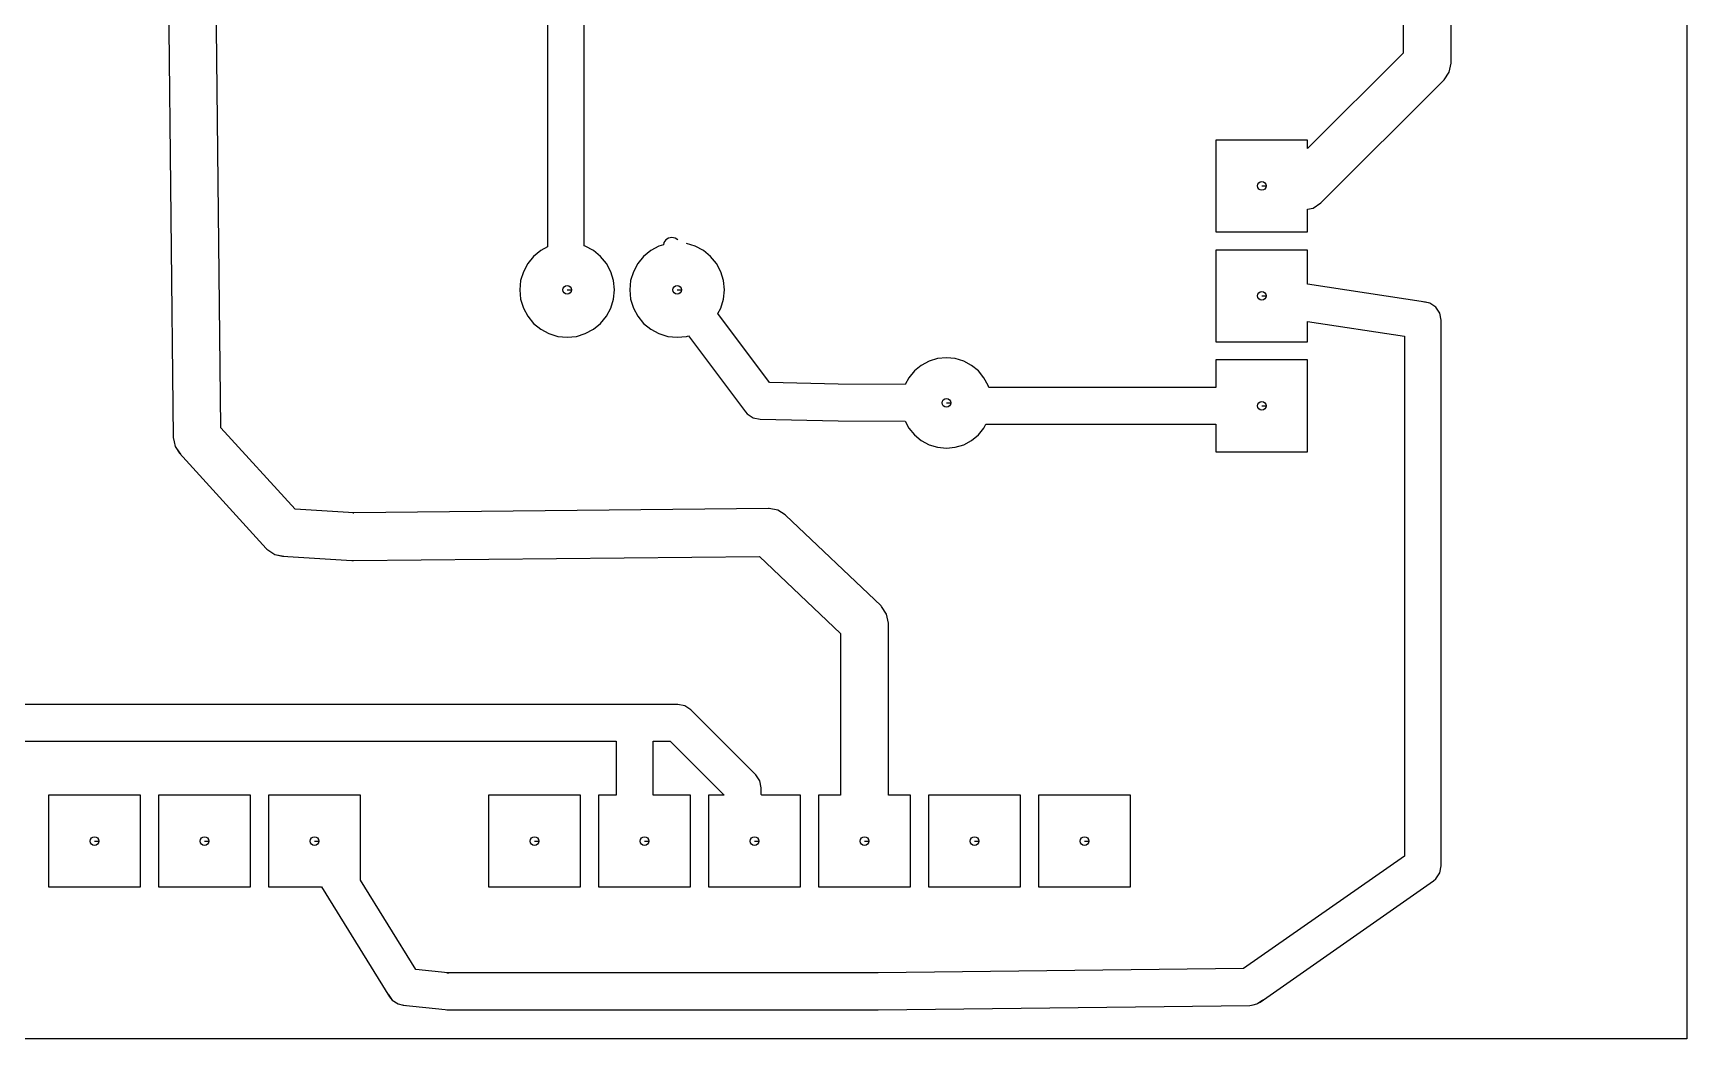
# Model space of a CAD drawing. Extents: x -38.3 to 50.1, y -34.5 to 25.
# Drawn here: x 11.91 to 50.1, y -33.5 to -10.27 of the extents above; entities that cross this region are included whole.
import ezdxf

# ---------------------------------------------------------------- set-up
doc = ezdxf.new("R2010")
doc.units = 0
doc.header["$LTSCALE"] = 0.000394
doc.layers.add('PLAN_1', color=7, linetype='CONTINUOUS')

msp = doc.modelspace()

# ---------------------------------------------------------------- linework, layer by layer
at = {"layer": 'PLAN_1', "color": 7}
for p, q in [((50.097168, 23.89962, 1), (50.097168, -33.498276, 1)), ((43.547394, 4.289738, 0.25), (43.547394, -10.728731, 0.25)), ((44.65155, -10.957558, 0.25), (44.65155, 4.519073, 0.25)), ((15.005207, -7.157114, 0.25), (15.145149, -19.604843, 0.25)), ((16.246883, -19.382421, 0.25), (16.109322, -7.146502, 0.25)), ((23.783661, -9.717039, 0.25), (23.783661, -15.181578, 0.25)), ((24.63382, -15.179474, 0.25), (24.63382, -9.717039, 0.25)), ((43.547394, -10.728731, 0.25), (41.339394, -12.934763, 0.25)), ((44.609528, -11.168831, 0.25), (44.65155, -10.957558, 0.25)), ((41.647423, -14.187832, 0.25), (44.489677, -11.348112, 0.25)), ((44.489677, -11.348112, 0.25), (44.609528, -11.168831, 0.25)), ((41.339394, -12.737196, 0.25), (39.219231, -12.737196, 0.25)), ((39.219231, -12.737196, 0.25), (39.219231, -14.857359, 0.25)), ((41.339394, -12.934763, 0.25), (41.339394, -12.737196, 0.25)), ((40.279312, -13.797277, 1), (40.379311, -13.797277, 1)), ((41.339394, -14.333014, 0.25), (41.468491, -14.307335, 0.25)), ((41.339394, -14.857359, 0.25), (41.339394, -14.333014, 0.25)), ((41.468491, -14.307335, 0.25), (41.647423, -14.187832, 0.25)), ((39.219231, -14.857359, 0.25), (41.339394, -14.857359, 0.25)), ((23.788139, -15.20409, 0.25), (23.631371, -15.287882, 0.25)), ((23.783661, -15.181578, 0.25), (23.788139, -15.20409, 0.25)), ((24.657898, -15.186779, 0.25), (24.63382, -15.179474, 0.25)), ((24.847054, -15.287882, 0.25), (24.657898, -15.186779, 0.25)), ((26.360527, -15.186779, 0.25), (26.171371, -15.287882, 0.25)), ((26.466156, -15.154737, 0.25), (26.360527, -15.186779, 0.25)), ((26.475769, -15.106388, 0.25), (26.466156, -15.154737, 0.25)), ((26.518364, -15.042645, 0.25), (26.475769, -15.106388, 0.25)), ((26.582108, -15.000051, 0.25), (26.518364, -15.042645, 0.25)), ((26.657295, -14.985096, 0.25), (26.582108, -15.000051, 0.25)), ((26.732483, -15.000051, 0.25), (26.657295, -14.985096, 0.25)), ((26.796227, -15.042645, 0.25), (26.732483, -15.000051, 0.25)), ((27.197899, -15.186779, 0.25), (26.992661, -15.124519, 0.25)), ((27.387054, -15.287882, 0.25), (27.197899, -15.186779, 0.25)), ((23.329514, -15.589739, 0.25), (23.228409, -15.778891, 0.25)), ((23.465576, -15.423946, 0.25), (23.329514, -15.589739, 0.25)), ((23.631371, -15.287882, 0.25), (23.465576, -15.423946, 0.25)), ((25.012848, -15.423946, 0.25), (24.847054, -15.287882, 0.25)), ((25.148911, -15.589739, 0.25), (25.012848, -15.423946, 0.25)), ((25.250015, -15.778891, 0.25), (25.148911, -15.589739, 0.25)), ((25.869514, -15.589739, 0.25), (25.76841, -15.778891, 0.25)), ((26.005577, -15.423946, 0.25), (25.869514, -15.589739, 0.25)), ((26.171371, -15.287882, 0.25), (26.005577, -15.423946, 0.25)), ((27.552849, -15.423946, 0.25), (27.387054, -15.287882, 0.25)), ((27.688911, -15.589739, 0.25), (27.552849, -15.423946, 0.25)), ((27.790016, -15.778891, 0.25), (27.688911, -15.589739, 0.25)), ((41.339394, -15.277195, 0.25), (39.219231, -15.277195, 0.25)), ((39.219231, -15.277195, 0.25), (39.219231, -17.397358, 0.25)), ((41.339394, -16.067404, 0.25), (41.339394, -15.277195, 0.25)), ((23.166153, -15.984133, 0.25), (23.14513, -16.197578, 0.25)), ((23.228409, -15.778891, 0.25), (23.166153, -15.984133, 0.25)), ((25.312271, -15.984133, 0.25), (25.250015, -15.778891, 0.25)), ((25.33329, -16.197578, 0.25), (25.312271, -15.984133, 0.25)), ((25.706154, -15.984133, 0.25), (25.685135, -16.197578, 0.25)), ((25.76841, -15.778891, 0.25), (25.706154, -15.984133, 0.25)), ((27.852272, -15.984133, 0.25), (27.790016, -15.778891, 0.25)), ((27.873291, -16.197578, 0.25), (27.852272, -15.984133, 0.25)), ((23.14513, -16.197578, 0.25), (23.166153, -16.411022, 0.25)), ((23.166153, -16.411022, 0.25), (23.228409, -16.616266, 0.25)), ((24.239212, -16.197578, 1), (24.339211, -16.197578, 1)), ((25.250015, -16.616266, 0.25), (25.312271, -16.411022, 0.25)), ((25.312271, -16.411022, 0.25), (25.33329, -16.197578, 0.25)), ((25.685135, -16.197578, 0.25), (25.706154, -16.411022, 0.25)), ((25.706154, -16.411022, 0.25), (25.76841, -16.616266, 0.25)), ((26.779213, -16.197578, 1), (26.879211, -16.197578, 1)), ((27.790016, -16.616266, 0.25), (27.852272, -16.411022, 0.25)), ((27.852272, -16.411022, 0.25), (27.873291, -16.197578, 0.25)), ((40.279312, -16.337276, 1), (40.379311, -16.337276, 1)), ((44.061325, -16.478296, 0.25), (41.339394, -16.067404, 0.25)), ((23.228409, -16.616266, 0.25), (23.329514, -16.805418, 0.25)), ((25.148911, -16.805418, 0.25), (25.250015, -16.616266, 0.25)), ((25.76841, -16.616266, 0.25), (25.869514, -16.805418, 0.25)), ((27.720596, -16.746143, 0.25), (27.790016, -16.616266, 0.25)), ((28.913101, -18.339834, 0.25), (27.720596, -16.746143, 0.25)), ((44.160553, -16.505892, 0.25), (43.997879, -16.473536, 0.25)), ((44.160553, -16.505892, 0.25), (44.061325, -16.478296, 0.25)), ((44.298454, -16.598038, 0.25), (44.160553, -16.505892, 0.25)), ((44.390602, -16.735945, 0.25), (44.298454, -16.598038, 0.25)), ((44.422958, -16.898617, 0.25), (44.390602, -16.735945, 0.25)), ((23.329514, -16.805418, 0.25), (23.465576, -16.97121, 0.25)), ((23.465576, -16.97121, 0.25), (23.631371, -17.107273, 0.25)), ((23.631371, -17.107273, 0.25), (23.820526, -17.208378, 0.25)), ((24.657898, -17.208378, 0.25), (24.847054, -17.107275, 0.25)), ((24.847054, -17.107275, 0.25), (25.012848, -16.97121, 0.25)), ((25.012848, -16.97121, 0.25), (25.148911, -16.805418, 0.25)), ((25.869514, -16.805418, 0.25), (26.005577, -16.97121, 0.25)), ((26.005577, -16.97121, 0.25), (26.171371, -17.107273, 0.25)), ((26.171371, -17.107273, 0.25), (26.360527, -17.208378, 0.25)), ((41.339394, -17.397358, 0.25), (41.339394, -16.9272, 0.25)), ((41.339394, -16.9272, 0.25), (43.5728, -17.264347, 0.25)), ((44.422958, -29.499556, 0.25), (44.422958, -16.898617, 0.25)), ((23.820526, -17.208378, 0.25), (24.025764, -17.270638, 0.25)), ((24.025764, -17.270638, 0.25), (24.239212, -17.29166, 0.25)), ((24.239212, -17.29166, 0.25), (24.45266, -17.270638, 0.25)), ((24.45266, -17.270638, 0.25), (24.657898, -17.208378, 0.25)), ((26.360527, -17.208378, 0.25), (26.565765, -17.270638, 0.25)), ((26.565765, -17.270638, 0.25), (26.779213, -17.29166, 0.25)), ((26.779213, -17.29166, 0.25), (26.992661, -17.270638, 0.25)), ((26.992661, -17.270638, 0.25), (27.040405, -17.256155, 0.25)), ((27.040405, -17.256155, 0.25), (28.356567, -19.015108, 0.25)), ((39.219231, -17.397358, 0.25), (41.339394, -17.397358, 0.25)), ((43.5728, -17.264347, 0.25), (43.5728, -29.278177, 0.25)), ((32.417068, -17.940575, 0.25), (32.258858, -18.070419, 0.25)), ((32.59758, -17.844091, 0.25), (32.417068, -17.940575, 0.25)), ((32.793442, -17.784678, 0.25), (32.59758, -17.844091, 0.25)), ((32.997131, -17.764616, 0.25), (32.793442, -17.784678, 0.25)), ((33.200821, -17.784678, 0.25), (32.997131, -17.764616, 0.25)), ((33.396683, -17.844091, 0.25), (33.200821, -17.784678, 0.25)), ((33.577194, -17.940575, 0.25), (33.396683, -17.844091, 0.25)), ((33.735405, -18.070419, 0.25), (33.577194, -17.940575, 0.25)), ((41.339394, -17.817196, 0.25), (39.219231, -17.817196, 0.25)), ((39.219231, -17.817196, 0.25), (39.219231, -18.452196, 0.25)), ((41.339394, -19.937359, 0.25), (41.339394, -17.817196, 0.25)), ((32.129005, -18.228636, 0.25), (32.048233, -18.379755, 0.25)), ((32.258858, -18.070419, 0.25), (32.129005, -18.228636, 0.25)), ((33.865257, -18.228636, 0.25), (33.735405, -18.070419, 0.25)), ((33.961739, -18.409143, 0.25), (33.865257, -18.228636, 0.25)), ((30.499779, -18.373405, 0.25), (28.913101, -18.339834, 0.25)), ((32.048233, -18.379755, 0.25), (30.499779, -18.373405, 0.25)), ((33.9748, -18.452196, 0.25), (33.961739, -18.409143, 0.25)), ((39.219231, -18.452196, 0.25), (33.9748, -18.452196, 0.25)), ((28.356567, -19.015108, 0.25), (28.396339, -19.061016, 0.25)), ((28.396339, -19.061016, 0.25), (28.534241, -19.153162, 0.25)), ((32.997131, -18.808697, 1), (33.09713, -18.808697, 1)), ((40.279312, -18.877277, 1), (40.379311, -18.877277, 1)), ((17.956337, -21.261086, 0.25), (16.246883, -19.382421, 0.25)), ((28.534241, -19.153162, 0.25), (28.697449, -19.185625, 0.25)), ((28.697449, -19.185625, 0.25), (30.497757, -19.223623, 0.25)), ((30.497757, -19.223623, 0.25), (32.044098, -19.229908, 0.25)), ((32.044098, -19.229908, 0.25), (32.129005, -19.388758, 0.25)), ((32.129005, -19.388758, 0.25), (32.258858, -19.546974, 0.25)), ((33.735405, -19.546974, 0.25), (33.865257, -19.388758, 0.25)), ((33.865257, -19.388758, 0.25), (33.911438, -19.302359, 0.25)), ((33.911438, -19.302359, 0.25), (39.219231, -19.302359, 0.25)), ((39.219231, -19.302359, 0.25), (39.219231, -19.937359, 0.25)), ((15.145149, -19.604843, 0.25), (15.166729, -19.707294, 0.25)), ((15.166729, -19.707294, 0.25), (15.189548, -19.81563, 0.25)), ((15.189548, -19.81563, 0.25), (15.206318, -19.84013, 0.25)), ((15.206318, -19.84013, 0.25), (15.28886, -19.970194, 0.25)), ((15.206318, -19.84013, 0.25), (15.31123, -19.993382, 0.25)), ((32.258858, -19.546974, 0.25), (32.417068, -19.676819, 0.25)), ((32.417068, -19.676819, 0.25), (32.59758, -19.773302, 0.25)), ((32.59758, -19.773302, 0.25), (32.793442, -19.832716, 0.25)), ((32.793442, -19.832716, 0.25), (32.997131, -19.852777, 0.25)), ((32.997131, -19.852777, 0.25), (33.200821, -19.832716, 0.25)), ((33.200821, -19.832716, 0.25), (33.396683, -19.773302, 0.25)), ((33.396683, -19.773302, 0.25), (33.577194, -19.676819, 0.25)), ((33.577194, -19.676819, 0.25), (33.735405, -19.546974, 0.25)), ((15.28886, -19.970194, 0.25), (17.290379, -22.169834, 0.25)), ((39.219231, -19.937359, 0.25), (41.339394, -19.937359, 0.25)), ((19.313145, -21.345078, 0.25), (17.956337, -21.261086, 0.25)), ((19.313145, -21.345078, 0.25), (19.293217, -21.345284, 0.25)), ((19.293217, -21.345284, 0.25), (19.313145, -21.345078, 0.25)), ((28.891876, -21.246223, 0.25), (19.313145, -21.345078, 0.25)), ((28.902794, -21.24828, 0.25), (28.891876, -21.246223, 0.25)), ((29.103577, -21.286068, 0.25), (28.902794, -21.24828, 0.25)), ((29.270622, -21.39521, 0.25), (29.103577, -21.286068, 0.25)), ((29.283905, -21.403889, 0.25), (29.270622, -21.39521, 0.25)), ((31.48774, -23.498714, 0.25), (29.283905, -21.403889, 0.25)), ((17.290379, -22.169834, 0.25), (17.308334, -22.188658, 0.25)), ((17.308334, -22.188658, 0.25), (17.487442, -22.308334, 0.25)), ((17.487442, -22.308334, 0.25), (17.664604, -22.349304, 0.25)), ((17.487442, -22.308334, 0.25), (17.698715, -22.350359, 0.25)), ((17.664604, -22.349304, 0.25), (19.264805, -22.448364, 0.25)), ((19.264805, -22.448364, 0.25), (19.304615, -22.44939, 0.25)), ((19.304615, -22.44939, 0.25), (28.679451, -22.352638, 0.25)), ((28.679451, -22.352638, 0.25), (30.555298, -24.135773, 0.25)), ((31.497757, -23.508476, 0.25), (31.48774, -23.498714, 0.25)), ((31.617432, -23.687584, 0.25), (31.497757, -23.508476, 0.25)), ((31.659454, -23.898857, 0.25), (31.617432, -23.687584, 0.25)), ((31.659454, -27.867975, 0.25), (31.659454, -23.898857, 0.25)), ((30.555298, -24.135773, 0.25), (30.555298, -27.867975, 0.25)), ((24.998672, -25.772474, 0.25), (2.900677, -25.772474, 0.25)), ((25.798775, -25.772474, 0.25), (24.998672, -25.772474, 0.25)), ((26.796997, -25.772474, 0.25), (25.798775, -25.772474, 0.25)), ((26.959671, -25.804832, 0.25), (26.796997, -25.772474, 0.25)), ((27.097572, -25.896976, 0.25), (26.959671, -25.804832, 0.25)), ((28.598709, -27.398117, 0.25), (27.097572, -25.896976, 0.25)), ((3.077278, -26.622637, 0.25), (24.998672, -26.622637, 0.25)), ((24.998672, -26.622637, 0.25), (25.373695, -26.622637, 0.25)), ((25.373695, -26.622637, 0.25), (25.373695, -27.867975, 0.25)), ((26.223854, -27.864822, 0.25), (26.223854, -26.622637, 0.25)), ((26.223854, -26.622637, 0.25), (26.620926, -26.622637, 0.25)), ((26.620926, -26.622637, 0.25), (27.866257, -27.867975, 0.25)), ((28.690857, -27.536024, 0.25), (28.598709, -27.398117, 0.25)), ((14.387459, -27.867975, 0.25), (12.267296, -27.867975, 0.25)), ((12.267296, -27.867975, 0.25), (12.267296, -29.988138, 0.25)), ((14.387459, -29.988138, 0.25), (14.387459, -27.867975, 0.25)), ((16.92746, -27.867975, 0.25), (14.807297, -27.867975, 0.25)), ((14.807297, -27.867975, 0.25), (14.807297, -29.988138, 0.25)), ((16.92746, -29.988138, 0.25), (16.92746, -27.867975, 0.25)), ((19.467457, -27.867975, 0.25), (17.347294, -27.867975, 0.25)), ((17.347294, -27.867975, 0.25), (17.347294, -29.988138, 0.25)), ((19.467457, -29.830807, 0.25), (19.467457, -27.867975, 0.25)), ((24.547455, -27.867975, 0.25), (22.427292, -27.867975, 0.25)), ((22.427292, -27.867975, 0.25), (22.427292, -29.988138, 0.25)), ((24.547455, -29.988138, 0.25), (24.547455, -27.867975, 0.25)), ((25.373695, -27.867975, 0.25), (24.967293, -27.867975, 0.25)), ((24.967293, -27.867975, 0.25), (24.967293, -29.988138, 0.25)), ((27.087456, -27.867975, 0.25), (26.223854, -27.864822, 0.25)), ((27.087456, -29.988138, 0.25), (27.087456, -27.867975, 0.25)), ((27.866257, -27.867975, 0.25), (27.507294, -27.867975, 0.25)), ((27.507294, -27.867975, 0.25), (27.507294, -29.988138, 0.25)), ((28.723213, -27.698696, 0.25), (28.690857, -27.536024, 0.25)), ((28.723213, -27.854303, 0.25), (28.723213, -27.698696, 0.25)), ((28.732353, -27.867975, 0.25), (28.723213, -27.854303, 0.25)), ((29.627457, -27.867975, 0.25), (28.732353, -27.867975, 0.25)), ((29.627457, -29.988138, 0.25), (29.627457, -27.867975, 0.25)), ((30.555298, -27.867975, 0.25), (30.047295, -27.867975, 0.25)), ((30.047295, -27.867975, 0.25), (30.047295, -29.988138, 0.25)), ((32.167458, -27.867975, 0.25), (31.659454, -27.867975, 0.25)), ((32.167458, -29.988138, 0.25), (32.167458, -27.867975, 0.25)), ((34.707458, -27.867975, 0.25), (32.587296, -27.867975, 0.25)), ((32.587296, -27.867975, 0.25), (32.587296, -29.988138, 0.25)), ((34.707458, -29.988138, 0.25), (34.707458, -27.867975, 0.25)), ((37.247459, -27.867975, 0.25), (35.127296, -27.867975, 0.25)), ((35.127296, -27.867975, 0.25), (35.127296, -29.988138, 0.25)), ((37.247459, -29.988138, 0.25), (37.247459, -27.867975, 0.25)), ((13.327377, -28.928057, 1), (13.427376, -28.928057, 1)), ((15.867378, -28.928057, 1), (15.967377, -28.928057, 1)), ((18.407375, -28.928057, 1), (18.507374, -28.928057, 1)), ((23.487373, -28.928057, 1), (23.587372, -28.928057, 1)), ((26.027374, -28.928057, 1), (26.127373, -28.928057, 1)), ((28.567375, -28.928057, 1), (28.667374, -28.928057, 1)), ((31.107376, -28.928057, 1), (31.207375, -28.928057, 1)), ((33.647377, -28.928057, 1), (33.747375, -28.928057, 1)), ((36.187378, -28.928057, 1), (36.287376, -28.928057, 1)), ((43.5728, -29.278177, 0.25), (39.861229, -31.875097, 0.25)), ((44.298454, -29.800133, 0.25), (44.390602, -29.662228, 0.25)), ((44.390602, -29.662228, 0.25), (44.422958, -29.499556, 0.25)), ((12.267296, -29.988138, 0.25), (14.387459, -29.988138, 0.25)), ((14.807297, -29.988138, 0.25), (16.92746, -29.988138, 0.25)), ((17.347294, -29.988138, 0.25), (18.564636, -29.988138, 0.25)), ((18.564636, -29.988138, 0.25), (20.136547, -32.522678, 0.25)), ((20.748962, -31.897099, 0.25), (19.467457, -29.830807, 0.25)), ((22.427292, -29.988138, 0.25), (24.547455, -29.988138, 0.25)), ((24.967293, -29.988138, 0.25), (27.087456, -29.988138, 0.25)), ((27.507294, -29.988138, 0.25), (29.627457, -29.988138, 0.25)), ((30.047295, -29.988138, 0.25), (32.167458, -29.988138, 0.25)), ((32.587296, -29.988138, 0.25), (34.707458, -29.988138, 0.25)), ((35.127296, -29.988138, 0.25), (37.247459, -29.988138, 0.25)), ((40.241066, -32.646927, 0.25), (44.24157, -29.847847, 0.25)), ((44.24157, -29.847847, 0.25), (44.298454, -29.800133, 0.25)), ((21.484756, -31.972614, 0.25), (20.748962, -31.897099, 0.25)), ((21.484756, -31.972614, 0.25), (21.462997, -31.972614, 0.25)), ((21.462997, -31.972614, 0.25), (21.506397, -31.974834, 0.25)), ((31.419662, -31.972588, 0.25), (21.484756, -31.972614, 0.25)), ((21.506397, -31.974834, 0.25), (21.484756, -31.972614, 0.25)), ((39.861229, -31.875097, 0.25), (31.419662, -31.972588, 0.25)), ((20.105072, -32.461308, 0.25), (20.197216, -32.599213, 0.25)), ((20.136547, -32.522678, 0.25), (20.197216, -32.599213, 0.25)), ((20.197216, -32.599213, 0.25), (20.335125, -32.69136, 0.25)), ((20.335125, -32.69136, 0.25), (20.454395, -32.721497, 0.25)), ((20.335125, -32.69136, 0.25), (20.497795, -32.723717, 0.25)), ((20.454395, -32.721497, 0.25), (21.419598, -32.820557, 0.25)), ((21.419598, -32.820557, 0.25), (21.462997, -32.822777, 0.25)), ((21.462997, -32.822777, 0.25), (31.424706, -32.82275, 0.25)), ((31.424706, -32.82275, 0.25), (40.002281, -32.72369, 0.25)), ((40.002281, -32.72369, 0.25), (40.081039, -32.707077, 0.25)), ((40.081039, -32.707077, 0.25), (40.1688, -32.686562, 0.25)), ((40.1688, -32.686562, 0.25), (40.301407, -32.595722, 0.25)), ((40.1688, -32.686562, 0.25), (40.241066, -32.646927, 0.25)), ((50.097168, -33.498276, 1), (-37.199059, -33.498276, 1))]:
    msp.add_line(p, q, dxfattribs=at)
for centre in [(40.279312, -13.797277, 1), (24.239212, -16.197578, 1), (26.779213, -16.197578, 1), (40.279312, -16.337276, 1), (32.997131, -18.808697, 1), (40.279312, -18.877277, 1), (13.327377, -28.928057, 1), (15.867378, -28.928057, 1), (18.407375, -28.928057, 1), (23.487373, -28.928057, 1), (26.027374, -28.928057, 1), (28.567375, -28.928057, 1), (31.107376, -28.928057, 1), (33.647377, -28.928057, 1), (36.187378, -28.928057, 1)]:
    msp.add_circle(centre, 0.1, dxfattribs=at)

doc.saveas('drawing.dxf')
